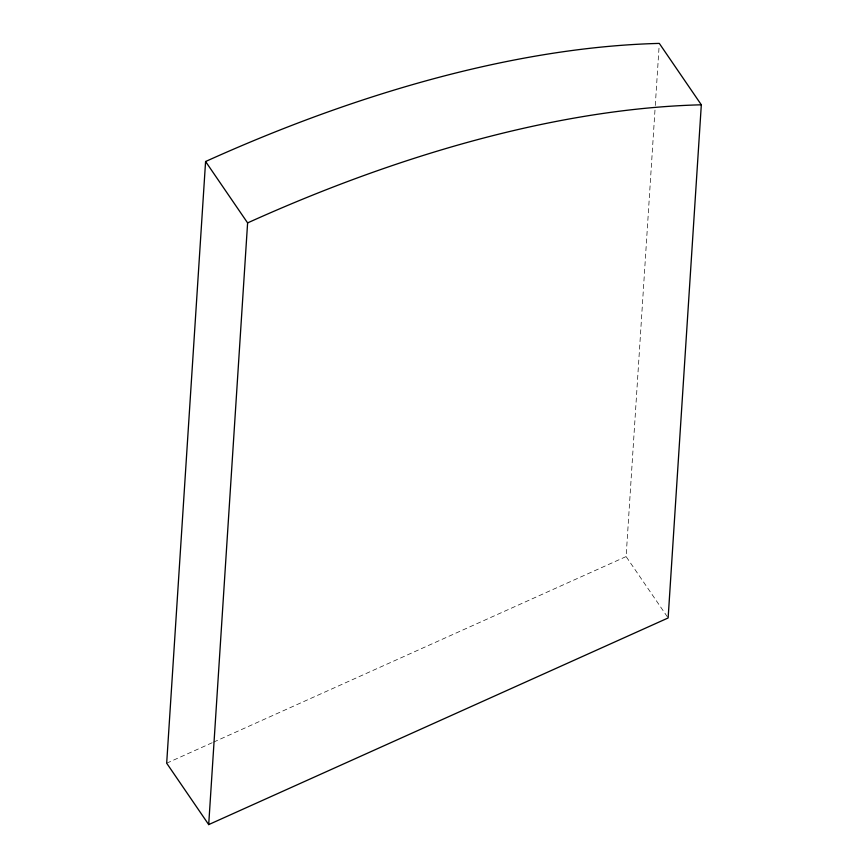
<?xml version="1.0" encoding="UTF-8"?>
<svg xmlns="http://www.w3.org/2000/svg" width="868" height="868" viewBox="0 0 868 868"><rect width="100%" height="100%" fill="white"/><g stroke="black" fill="none" stroke-linecap="round" stroke-linejoin="round"><path stroke-width="0.65" stroke-dasharray="4.34 3.25" d="M667.373 616.844L626.11 556.572L655.188 106.873M655.275 105.516L659.127 46.102M166.678 763.2L212.378 742.65M213.604 742.097L626.11 556.572"/><path stroke-width="1.3" d="M205.586 161.513L166.678 763.2L208.7 824.6L668.132 617.962L701.322 104.8L659.3 43.4A966.551 462.514 -34.4 0 0 205.586 161.513L247.608 222.902L208.7 824.6M247.608 222.902A966.551 462.514 -34.4 0 1 701.322 104.8"/></g></svg>
